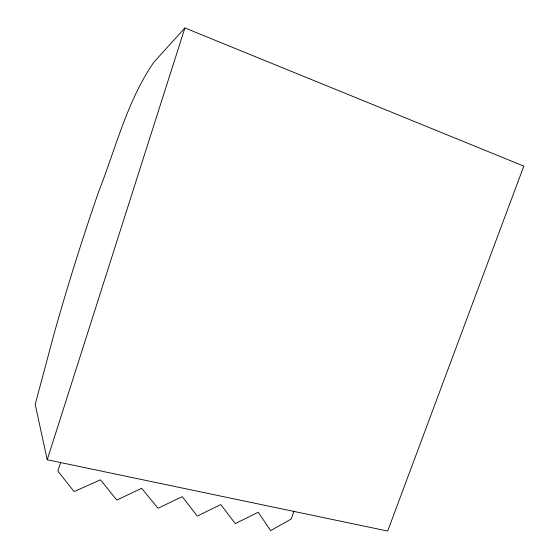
<?xml version="1.0" encoding="UTF-8"?>
<svg xmlns="http://www.w3.org/2000/svg" width="559" height="559" viewBox="0 0 559 559"><rect width="100%" height="100%" fill="white"/><g stroke="black" fill="none" stroke-linecap="round" stroke-linejoin="round"><path stroke-width="0.84" d="M47.229 459.764L184.889 27.95L523.804 166.121L387.68 531.05L47.229 459.764L35.196 404.388L54.377 332.661A1020.203 386.311 -77 0 1 98.552 191.975C115.699 148.456 126.984 101.214 153.837 62.231L184.889 27.95M60.54 462.754L57.87 471.062L74.088 491.599L100.487 479.832L116.803 500.081L141.644 488.293L158.036 508.271L182.22 496.637L197.292 516.069L220.763 504.567L235.241 523.608L258.237 512.275L270.633 530.631L291.162 519.045L294.055 510.968"/></g></svg>
